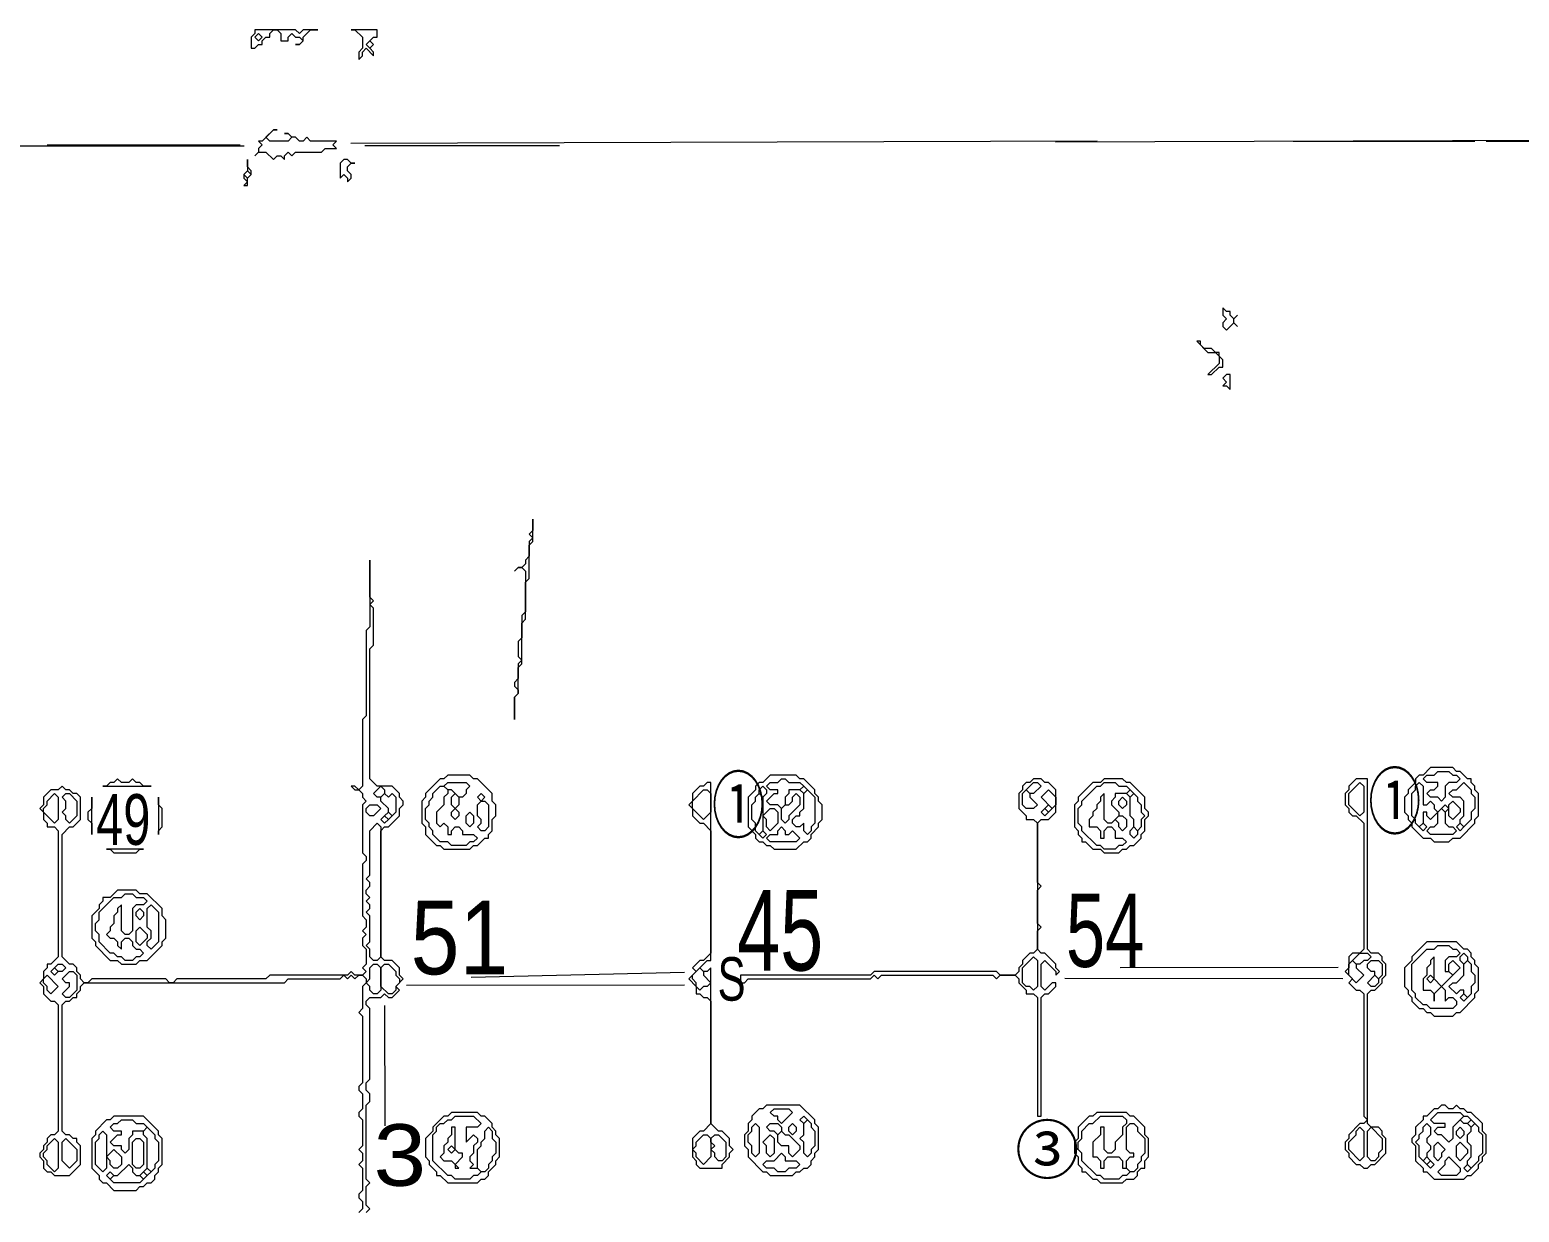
# Model space of a CAD drawing. Extents: x 10 to 1971, y 11 to 1392.
# Drawn here: x 905.3 to 1306.9, y 1073.1 to 1392 of the extents above; entities that cross this region are included whole.
import ezdxf

# ---------------------------------------------------------------- set-up
doc = ezdxf.new("R2010")
doc.units = 0
for name, color, linetype, lineweight in [('OCR_TEXT', 6, 'Continuous', 0), ('TRACE_CURVE', 6, 'Continuous', 0), ('TRACE_STRAIGHT', 5, 'Continuous', 0), ('TRACE_TEXT_SYMBOL', 6, 'Continuous', 0)]:
    doc.layers.add(name, color=color, linetype=linetype, lineweight=lineweight)
doc.styles.add('wqy-unicode', font='wqy-unicode.lff')

msp = doc.modelspace()

# ---------------------------------------------------------------- linework, layer by layer
at = {"layer": 'TRACE_CURVE', "color": 6}
for points in [[(997, 1249), (997, 1231), (996, 1230), (996, 1207), (995, 1206), (995, 1188), (994, 1187), (993, 1188), (992, 1188), (993, 1187), (994, 1187), (995, 1186), (995, 1185), (996, 1184), (995, 1183), (995, 1170), (996, 1169), (996, 1168), (995, 1167), (995, 1153), (996, 1152), (996, 1150), (995, 1149), (996, 1148), (995, 1147), (995, 1145), (996, 1144), (996, 1140), (995, 1139), (996, 1138), (995, 1137), (993, 1137), (992, 1138), (991, 1137), (970, 1137), (969, 1136), (945, 1136), (944, 1135), (943, 1135), (942, 1136), (922, 1136), (921, 1135), (920, 1135), (919, 1136), (919, 1137), (918, 1138), (918, 1139), (917, 1140), (916, 1140), (914, 1142), (914, 1175), (916, 1177), (917, 1177), (919, 1179), (919, 1185), (918, 1186), (917, 1186), (916, 1187), (915, 1187), (914, 1188), (913, 1187), (911, 1187), (909, 1185), (909, 1183)], [(996, 1073), (997, 1074), (996, 1075), (996, 1080), (997, 1081), (996, 1082), (996, 1102), (997, 1103), (997, 1105), (996, 1106), (996, 1108), (997, 1109), (997, 1128), (996, 1129), (996, 1130), (997, 1131), (1000, 1131), (1001, 1132), (1002, 1131), (1003, 1131), (1005, 1133), (1004, 1134), (1006, 1136), (1005, 1137), (1005, 1139), (1003, 1141), (1001, 1141), (1000, 1142), (1000, 1176), (1001, 1177), (1002, 1177), (1005, 1180), (1005, 1182), (1006, 1183), (1006, 1184), (1005, 1185), (1005, 1186), (1003, 1188), (999, 1188), (997, 1190), (997, 1225), (998, 1226), (998, 1236), (997, 1237), (998, 1238), (997, 1239), (997, 1249)], [(1176, 1190), (1175, 1189), (1174, 1189), (1173, 1188), (1173, 1187), (1172, 1186), (1172, 1182), (1174, 1180), (1174, 1179), (1176, 1179), (1177, 1178), (1177, 1144), (1176, 1143), (1175, 1143), (1173, 1141), (1173, 1140), (1172, 1139), (1172, 1138), (1171, 1137), (1167, 1137), (1166, 1138), (1133, 1138), (1132, 1137), (1097, 1137), (1097, 1135), (1098, 1135), (1099, 1136), (1132, 1136), (1133, 1137), (1134, 1136), (1135, 1137), (1165, 1137), (1166, 1136), (1167, 1137), (1171, 1137), (1172, 1136), (1172, 1135), (1174, 1133), (1174, 1132), (1176, 1132), (1177, 1131), (1177, 1099), (1178, 1099), (1178, 1131), (1179, 1132), (1180, 1132), (1182, 1134), (1182, 1135), (1181, 1135), (1179, 1133), (1178, 1134), (1178, 1140), (1179, 1141), (1182, 1138), (1182, 1137), (1183, 1138), (1182, 1139), (1182, 1140), (1179, 1143), (1178, 1143), (1177, 1144), (1177, 1149), (1178, 1150), (1177, 1151)], [(1177, 1151), (1177, 1160), (1178, 1161), (1177, 1162), (1177, 1178), (1178, 1179), (1180, 1179), (1182, 1181), (1182, 1187), (1180, 1189), (1179, 1189), (1178, 1190), (1176, 1190)], [(909, 1183), (908, 1182), (909, 1181), (909, 1179), (910, 1178), (910, 1177), (912, 1177), (913, 1176), (913, 1142), (911, 1140), (910, 1140), (910, 1139), (909, 1138), (909, 1136), (908, 1135), (909, 1134), (909, 1132), (911, 1130), (912, 1130), (913, 1129), (913, 1095), (912, 1094), (911, 1094), (910, 1093), (910, 1092), (909, 1091), (909, 1090), (908, 1089), (908, 1088), (909, 1087), (909, 1085), (910, 1084), (911, 1084), (912, 1083), (916, 1083), (919, 1086), (919, 1091), (918, 1092), (918, 1093), (917, 1093), (916, 1094), (915, 1094), (914, 1095), (914, 1129), (915, 1130), (916, 1130), (917, 1131), (918, 1131), (918, 1132), (919, 1133), (919, 1134), (920, 1135), (974, 1135), (975, 1136), (989, 1136), (990, 1137), (991, 1136), (992, 1137), (993, 1136), (994, 1137), (995, 1137), (996, 1136), (996, 1135), (995, 1134)], [(995, 1134), (995, 1128), (994, 1127), (995, 1126), (995, 1108), (994, 1107), (994, 1106), (995, 1105), (995, 1101), (994, 1100), (994, 1099), (995, 1098), (995, 1091), (994, 1090), (995, 1089), (995, 1087), (994, 1086), (995, 1085), (995, 1079), (994, 1078), (994, 1077), (995, 1076), (995, 1074), (994, 1073)]]:
    msp.add_lwpolyline(points, dxfattribs=at)
for points in [[(1088, 1189), (1087, 1188), (1086, 1188), (1084, 1186), (1084, 1184), (1083, 1183), (1084, 1182), (1084, 1180), (1086, 1178), (1087, 1178), (1089, 1176), (1089, 1143), (1087, 1141), (1086, 1141), (1084, 1139), (1085, 1138), (1083, 1136), (1085, 1134), (1085, 1132), (1086, 1132), (1087, 1131), (1088, 1131), (1089, 1130), (1089, 1097), (1087, 1095), (1086, 1095), (1084, 1093), (1084, 1088), (1085, 1087), (1085, 1086), (1086, 1085), (1092, 1085), (1092, 1086), (1094, 1088), (1094, 1089), (1095, 1090), (1094, 1091), (1094, 1093), (1092, 1095), (1091, 1095), (1089, 1097), (1089, 1139), (1088, 1138), (1087, 1138), (1086, 1139), (1088, 1141), (1089, 1141), (1089, 1189)], [(1176, 1189), (1177, 1189), (1178, 1188), (1176, 1186), (1175, 1186), (1174, 1187)], [(1263, 1190), (1261, 1188), (1261, 1187), (1260, 1186), (1260, 1183), (1261, 1182), (1261, 1181), (1262, 1180), (1263, 1180), (1265, 1178), (1265, 1144), (1264, 1143), (1262, 1143), (1261, 1142), (1261, 1139), (1260, 1138), (1262, 1136), (1261, 1135), (1263, 1133), (1264, 1133), (1265, 1132), (1265, 1099), (1266, 1098), (1265, 1097), (1264, 1097), (1261, 1094), (1261, 1093), (1260, 1092), (1260, 1090), (1261, 1089), (1261, 1088), (1263, 1086), (1264, 1086), (1265, 1085), (1266, 1085), (1267, 1086), (1268, 1086), (1271, 1089), (1271, 1093), (1270, 1094), (1270, 1095), (1269, 1096), (1267, 1096), (1266, 1097), (1266, 1132), (1267, 1133), (1268, 1133), (1270, 1135), (1270, 1136), (1271, 1137), (1271, 1140), (1270, 1141), (1270, 1142), (1269, 1143), (1267, 1143), (1266, 1144), (1266, 1190)], [(1264, 1189), (1265, 1188), (1265, 1181), (1264, 1180), (1261, 1183), (1261, 1186)], [(912, 1186), (913, 1185), (913, 1179), (912, 1178), (909, 1181), (909, 1182), (910, 1183), (910, 1184)], [(914, 1185), (915, 1186), (916, 1186), (918, 1184), (918, 1180), (916, 1178), (915, 1179), (915, 1180), (914, 1181), (915, 1182), (915, 1184)], [(1000, 1188), (1001, 1187), (1001, 1186), (1000, 1185), (999, 1185), (998, 1186)], [(1000, 1185), (1001, 1186), (1002, 1185), (1003, 1186), (1004, 1185), (1004, 1181), (1003, 1180), (1002, 1181), (1002, 1182), (1000, 1184)], [(1087, 1187), (1088, 1187), (1089, 1186), (1089, 1181), (1087, 1179), (1084, 1182), (1084, 1184)], [(1173, 1186), (1174, 1187), (1175, 1186), (1175, 1185), (1177, 1183), (1176, 1182), (1174, 1182), (1173, 1183)], [(1180, 1187), (1182, 1185), (1182, 1183), (1181, 1182), (1178, 1185)], [(996, 1182), (997, 1183), (999, 1183), (1000, 1182), (998, 1180), (997, 1180), (996, 1181)], [(1001, 1180), (1002, 1181), (1003, 1180), (1002, 1179)], [(1178, 1181), (1179, 1182), (1180, 1181), (1179, 1180)], [(1179, 1182), (1180, 1183), (1181, 1182), (1180, 1181)], [(999, 1178), (1000, 1177), (1000, 1142), (999, 1141), (998, 1141), (997, 1142), (997, 1144), (996, 1145), (997, 1146), (997, 1153), (996, 1154), (997, 1155), (997, 1156), (996, 1157), (997, 1158), (996, 1159), (996, 1160), (997, 1161), (997, 1162), (996, 1163), (997, 1164), (997, 1176)], [(1000, 1179), (1001, 1180), (1002, 1179), (1001, 1178)], [(1176, 1142), (1177, 1141), (1177, 1134), (1176, 1133), (1175, 1134), (1174, 1134), (1173, 1135), (1173, 1139)], [(1261, 1140), (1262, 1141), (1263, 1140), (1263, 1139), (1265, 1137), (1263, 1135), (1261, 1137)], [(1264, 1143), (1266, 1143), (1267, 1142), (1266, 1141), (1265, 1141), (1264, 1140), (1263, 1140), (1262, 1141)], [(1266, 1140), (1267, 1141), (1269, 1141), (1270, 1140), (1270, 1137), (1269, 1136), (1268, 1137), (1268, 1138), (1267, 1138), (1266, 1139)], [(909, 1136), (910, 1137), (913, 1134), (911, 1132), (910, 1133), (910, 1134), (909, 1135)], [(911, 1138), (912, 1139), (913, 1138), (912, 1137)], [(912, 1139), (913, 1140), (914, 1140), (915, 1139), (914, 1138), (913, 1138)], [(916, 1138), (917, 1138), (918, 1137), (918, 1133), (916, 1131), (915, 1131), (914, 1132), (916, 1134), (916, 1135), (915, 1135), (914, 1136)], [(997, 1139), (998, 1140), (999, 1140), (1000, 1139), (1000, 1133), (999, 1132), (998, 1132), (997, 1133), (997, 1134), (996, 1135), (997, 1136)], [(1000, 1139), (1001, 1140), (1002, 1140), (1004, 1138), (1004, 1137), (1005, 1136), (1005, 1135), (1004, 1134), (1004, 1133), (1003, 1132), (1002, 1132), (1000, 1134)], [(1086, 1139), (1087, 1138), (1087, 1137), (1089, 1135), (1088, 1134), (1087, 1134), (1086, 1133), (1085, 1134), (1085, 1135), (1084, 1136), (1084, 1137)], [(1268, 1137), (1269, 1136), (1269, 1135), (1268, 1134), (1267, 1134), (1266, 1135)], [(912, 1093), (913, 1092), (913, 1085), (912, 1084), (910, 1086), (910, 1087), (909, 1088), (909, 1089), (910, 1090), (910, 1091)], [(914, 1092), (915, 1093), (918, 1090), (918, 1087), (916, 1085), (914, 1087)], [(1087, 1094), (1088, 1094), (1089, 1093), (1089, 1088), (1087, 1086), (1085, 1088), (1085, 1089), (1084, 1090), (1085, 1091), (1085, 1092)], [(1089, 1093), (1090, 1094), (1091, 1094), (1093, 1092), (1093, 1088), (1092, 1087), (1091, 1087), (1090, 1088), (1090, 1089), (1089, 1090), (1090, 1091), (1089, 1092)], [(1263, 1095), (1264, 1096), (1265, 1095), (1265, 1088), (1264, 1087), (1261, 1090), (1261, 1092), (1263, 1094)], [(1266, 1095), (1267, 1096), (1270, 1093), (1270, 1090), (1269, 1089), (1269, 1088), (1268, 1087), (1267, 1087), (1266, 1088)]]:
    msp.add_lwpolyline(points, close=True, dxfattribs=at)
at = {"layer": 'TRACE_STRAIGHT', "color": 5}
for p, q in [((991.87, 1361.43), (1193.13, 1362.09)), ((1181.88, 1361.75), (1870.64, 1364.29)), ((1246, 1362), (1295, 1362)), ((1298, 1362), (1361, 1362)), ((630.62, 1360.73), (963.12, 1360.66)), ((910, 1361), (962, 1361)), ((995.62, 1360.77), (1048.12, 1360.75)), ((1024.37, 1136.5), (1081.87, 1137.8)), ((1199.37, 1139.09), (1258.13, 1139.18)), ((1006.87, 1134.38), (1081.88, 1134.42)), ((1184.37, 1136.18), (1259.37, 1136.1)), ((1000.95, 1128.88), (1001.03, 1096.38))]:
    msp.add_line(p, q, dxfattribs=at)
at = {"layer": 'TRACE_TEXT_SYMBOL', "color": 6}
for points in [[(966, 1392), (966, 1391), (965, 1390), (965, 1387), (966, 1387), (967, 1388), (968, 1388), (968, 1389), (969, 1390), (970, 1390), (970, 1391), (971, 1392), (972, 1392), (973, 1391), (973, 1389), (975, 1389), (975, 1390), (976, 1391), (977, 1390), (978, 1390), (979, 1389), (978, 1388), (977, 1388), (978, 1388), (979, 1389), (979, 1390), (981, 1392), (983, 1392), (979, 1392), (978, 1391), (977, 1392)], [(966, 1390), (967, 1391), (968, 1390), (967, 1389)], [(992, 1392), (993, 1392), (995, 1390), (995, 1387), (994, 1386), (994, 1384), (995, 1385), (995, 1386), (996, 1387), (998, 1385), (998, 1386), (997, 1387), (998, 1388), (997, 1389), (998, 1390), (999, 1390), (999, 1392)], [(996, 1388), (997, 1389), (998, 1388), (997, 1387)], [(971, 1365), (968, 1362), (967, 1362), (968, 1361), (967, 1360), (967, 1359), (966, 1358), (967, 1359), (969, 1359), (971, 1357), (972, 1358), (973, 1358), (974, 1357), (974, 1358), (975, 1359), (976, 1358), (977, 1359), (984, 1359), (985, 1360), (988, 1360), (987, 1361), (988, 1362), (981, 1362), (980, 1363), (979, 1362), (978, 1362), (977, 1363), (976, 1363), (975, 1364), (974, 1364), (975, 1364), (976, 1363), (975, 1362), (970, 1362), (969, 1363), (971, 1365), (972, 1365)], [(964, 1357), (964, 1354), (963, 1353), (963, 1352), (964, 1351), (963, 1350), (964, 1350), (964, 1352), (965, 1353), (965, 1354), (964, 1355)], [(963, 1353), (964, 1354), (965, 1353), (964, 1352)], [(990, 1357), (989, 1356), (989, 1352), (990, 1353), (991, 1352), (991, 1351), (992, 1352), (992, 1353), (991, 1354), (991, 1355), (992, 1356), (993, 1356), (992, 1356), (991, 1357)], [(1227, 1317), (1227, 1315), (1228, 1314), (1227, 1313), (1227, 1312), (1228, 1311), (1230, 1313), (1231, 1312), (1230, 1313), (1230, 1314), (1231, 1315), (1230, 1314), (1229, 1315), (1229, 1316), (1228, 1316)], [(1220, 1308), (1223, 1305), (1225, 1305), (1226, 1304), (1226, 1302), (1223, 1299), (1224, 1299), (1226, 1301), (1227, 1301), (1227, 1303), (1226, 1304), (1226, 1305), (1225, 1305), (1224, 1306), (1222, 1306), (1221, 1307), (1221, 1308)], [(1228, 1299), (1227, 1298), (1228, 1297), (1227, 1296), (1228, 1296), (1229, 1295), (1229, 1299)], [(1041, 1260), (1041, 1257), (1040, 1256), (1041, 1255), (1040, 1254), (1040, 1250), (1039, 1249), (1039, 1248), (1038, 1247), (1037, 1247), (1036, 1246), (1037, 1247), (1038, 1247), (1039, 1246), (1039, 1235), (1038, 1234), (1038, 1228), (1037, 1227), (1037, 1223), (1038, 1222), (1037, 1221), (1037, 1217), (1036, 1216), (1036, 1215), (1037, 1214), (1037, 1213), (1036, 1212), (1036, 1206), (1036, 1212), (1037, 1213), (1037, 1220), (1038, 1221), (1038, 1232), (1039, 1233), (1039, 1243), (1040, 1244), (1040, 1253), (1041, 1254)], [(1283, 1193), (1281, 1191), (1280, 1191), (1279, 1190), (1279, 1189), (1277, 1187), (1277, 1186), (1276, 1185), (1276, 1181), (1277, 1180), (1277, 1179), (1278, 1178), (1278, 1177), (1281, 1174), (1283, 1174), (1284, 1173), (1288, 1173), (1289, 1174), (1291, 1174), (1295, 1178), (1295, 1179), (1296, 1180), (1296, 1186), (1295, 1187), (1295, 1188), (1294, 1189), (1294, 1190), (1293, 1190), (1291, 1192), (1290, 1192), (1289, 1193)], [(929, 1190), (928, 1189), (927, 1189), (926, 1188), (925, 1188), (938, 1188), (936, 1188), (935, 1189), (934, 1189), (933, 1190), (932, 1189), (930, 1189)], [(1018, 1191), (1017, 1190), (1016, 1190), (1012, 1186), (1012, 1185), (1011, 1184), (1011, 1178), (1012, 1177), (1012, 1175), (1015, 1172), (1016, 1172), (1017, 1171), (1024, 1171), (1025, 1172), (1026, 1172), (1028, 1174), (1029, 1174), (1029, 1175), (1030, 1176), (1030, 1179), (1031, 1180), (1031, 1183), (1030, 1184), (1030, 1186), (1026, 1190), (1025, 1190), (1024, 1191)], [(1017, 1188), (1018, 1189), (1023, 1189), (1024, 1188), (1023, 1187), (1023, 1186), (1022, 1185), (1021, 1185), (1019, 1187), (1018, 1187)], [(1105, 1191), (1103, 1189), (1102, 1189), (1101, 1188), (1101, 1187), (1099, 1185), (1099, 1177), (1101, 1175), (1101, 1174), (1102, 1173), (1103, 1173), (1104, 1172), (1105, 1172), (1106, 1171), (1112, 1171), (1114, 1173), (1115, 1173), (1116, 1174), (1116, 1175), (1118, 1177), (1118, 1178), (1119, 1179), (1119, 1183), (1118, 1184), (1118, 1185), (1117, 1186), (1117, 1187), (1114, 1190), (1113, 1190), (1112, 1191)], [(1107, 1189), (1108, 1190), (1109, 1190), (1110, 1189), (1113, 1189), (1114, 1188), (1113, 1187), (1110, 1187), (1110, 1186), (1109, 1185), (1109, 1183), (1108, 1182), (1107, 1183), (1105, 1183), (1104, 1184), (1106, 1186), (1107, 1186), (1107, 1187), (1105, 1187), (1104, 1188), (1105, 1189)], [(1195, 1190), (1194, 1189), (1192, 1189), (1188, 1185), (1188, 1184), (1187, 1183), (1187, 1177), (1188, 1176), (1188, 1175), (1189, 1174), (1189, 1173), (1190, 1173), (1192, 1171), (1194, 1171), (1195, 1170), (1199, 1170), (1200, 1171), (1201, 1171), (1202, 1172), (1203, 1172), (1205, 1174), (1205, 1175), (1206, 1176), (1206, 1179), (1207, 1180), (1207, 1181), (1206, 1182), (1206, 1185), (1202, 1189), (1201, 1189), (1200, 1190)], [(1194, 1188), (1195, 1189), (1198, 1189), (1199, 1188), (1201, 1188), (1202, 1187), (1201, 1186), (1198, 1186), (1198, 1185), (1197, 1184), (1197, 1183), (1199, 1181), (1199, 1180), (1197, 1178), (1196, 1178), (1195, 1179), (1195, 1186), (1194, 1185), (1194, 1184), (1193, 1183), (1193, 1182), (1192, 1181), (1192, 1180), (1191, 1179), (1191, 1177), (1193, 1177), (1194, 1176), (1194, 1174), (1195, 1174), (1195, 1176), (1196, 1177), (1197, 1177), (1198, 1176), (1198, 1174), (1200, 1174), (1201, 1173), (1200, 1172), (1199, 1172), (1198, 1171), (1195, 1171), (1194, 1172), (1193, 1172), (1189, 1176), (1189, 1177), (1188, 1178), (1188, 1182), (1189, 1183), (1189, 1184), (1193, 1188)], [(1279, 1188), (1280, 1189), (1281, 1188), (1281, 1183), (1282, 1183), (1283, 1184), (1284, 1183), (1284, 1182), (1285, 1181), (1283, 1179), (1282, 1180), (1282, 1181), (1281, 1181), (1281, 1178), (1280, 1177), (1279, 1178), (1279, 1179), (1278, 1180), (1278, 1186), (1279, 1187)], [(1284, 1191), (1285, 1192), (1288, 1192), (1289, 1191), (1290, 1191), (1291, 1190), (1290, 1189), (1288, 1189), (1287, 1188), (1287, 1185), (1286, 1184), (1285, 1185), (1283, 1185), (1282, 1186), (1283, 1187), (1284, 1187), (1285, 1188), (1285, 1189), (1282, 1189), (1281, 1190), (1282, 1191)], [(1292, 1189), (1294, 1187), (1294, 1186), (1295, 1185), (1295, 1182), (1294, 1181), (1294, 1179), (1292, 1177), (1291, 1178), (1291, 1179), (1292, 1180), (1292, 1184), (1291, 1185), (1289, 1185), (1288, 1186), (1289, 1187), (1290, 1187)], [(922, 1185), (922, 1182), (921, 1181), (921, 1179), (922, 1178), (922, 1175)], [(940, 1185), (940, 1175), (940, 1176), (941, 1177), (941, 1182), (940, 1183)], [(1016, 1188), (1017, 1188), (1018, 1187), (1018, 1186), (1017, 1185), (1017, 1183), (1015, 1181), (1015, 1178), (1016, 1177), (1017, 1178), (1018, 1177), (1018, 1175), (1019, 1175), (1019, 1176), (1020, 1177), (1021, 1177), (1022, 1176), (1022, 1175), (1025, 1175), (1026, 1174), (1025, 1173), (1024, 1173), (1023, 1172), (1019, 1172), (1018, 1173), (1016, 1173), (1014, 1175), (1014, 1176), (1013, 1177), (1013, 1178), (1012, 1179), (1012, 1182), (1013, 1183), (1013, 1184), (1014, 1185), (1014, 1186)], [(1019, 1185), (1020, 1186), (1021, 1185), (1021, 1183), (1020, 1182), (1019, 1183)], [(1026, 1185), (1027, 1186), (1028, 1185), (1027, 1184)], [(1101, 1185), (1102, 1186), (1103, 1185), (1103, 1176), (1102, 1175), (1101, 1176), (1101, 1178), (1100, 1179), (1100, 1183), (1101, 1184)], [(1102, 1187), (1103, 1188), (1104, 1187), (1104, 1186), (1103, 1185), (1102, 1186)], [(1111, 1185), (1112, 1186), (1113, 1185), (1113, 1183), (1110, 1180), (1110, 1179), (1109, 1178), (1108, 1179), (1108, 1182), (1109, 1183), (1110, 1183), (1111, 1184)], [(1114, 1186), (1115, 1187), (1117, 1185), (1117, 1178), (1116, 1177), (1116, 1176), (1115, 1175), (1114, 1176), (1114, 1178), (1113, 1177), (1112, 1177), (1111, 1178), (1111, 1179), (1112, 1180), (1113, 1180), (1113, 1181), (1114, 1182)], [(1113, 1187), (1114, 1188), (1115, 1187), (1114, 1186)], [(1199, 1184), (1200, 1185), (1201, 1184), (1201, 1183), (1200, 1182), (1199, 1183)], [(1201, 1186), (1202, 1187), (1203, 1186), (1202, 1185)], [(1202, 1185), (1203, 1186), (1204, 1185), (1204, 1184), (1205, 1183), (1205, 1181), (1206, 1180), (1205, 1179), (1205, 1177), (1204, 1176), (1203, 1177), (1203, 1179), (1202, 1180)], [(1019, 1181), (1020, 1182), (1021, 1181), (1021, 1180), (1020, 1179), (1019, 1180)], [(1023, 1180), (1024, 1181), (1025, 1180), (1025, 1178), (1024, 1177), (1023, 1178)], [(1026, 1183), (1027, 1184), (1028, 1184), (1029, 1183), (1029, 1177), (1028, 1176), (1027, 1176), (1026, 1177), (1027, 1178), (1027, 1179), (1026, 1180)], [(1105, 1182), (1106, 1182), (1107, 1181), (1107, 1178), (1105, 1176), (1104, 1177), (1104, 1179), (1103, 1180)], [(1285, 1181), (1286, 1182), (1287, 1181), (1287, 1178), (1288, 1177), (1289, 1177), (1290, 1176), (1289, 1175), (1283, 1175), (1282, 1176), (1283, 1177), (1284, 1177), (1285, 1178)], [(1286, 1182), (1287, 1183), (1288, 1182), (1287, 1181)], [(1288, 1183), (1289, 1184), (1291, 1182), (1291, 1181), (1289, 1179), (1288, 1180)], [(1107, 1176), (1108, 1177), (1109, 1176), (1109, 1175), (1110, 1175), (1111, 1176), (1113, 1174), (1112, 1173), (1105, 1173), (1104, 1174), (1105, 1175), (1107, 1175)], [(1198, 1179), (1199, 1180), (1200, 1180), (1201, 1179), (1201, 1177), (1200, 1176), (1199, 1177), (1199, 1178)], [(1202, 1176), (1203, 1177), (1204, 1176), (1204, 1175), (1203, 1174), (1202, 1175)], [(1280, 1177), (1281, 1178), (1282, 1177), (1281, 1176)], [(1290, 1177), (1291, 1178), (1292, 1177), (1291, 1176)], [(1102, 1175), (1103, 1176), (1104, 1175), (1103, 1174)], [(926, 1171), (927, 1171), (928, 1170), (934, 1170), (935, 1171), (936, 1171)], [(929, 1160), (927, 1158), (925, 1158), (925, 1157), (924, 1156), (924, 1155), (922, 1153), (922, 1147), (923, 1146), (923, 1145), (927, 1141), (929, 1141), (930, 1140), (934, 1140), (935, 1141), (937, 1141), (941, 1145), (941, 1146), (942, 1147), (942, 1152), (941, 1153), (941, 1155), (937, 1159), (935, 1159), (934, 1160)], [(930, 1158), (931, 1159), (933, 1159), (934, 1158), (936, 1158), (937, 1157), (936, 1156), (934, 1156), (933, 1155), (933, 1149), (932, 1148), (931, 1148), (930, 1149), (930, 1156), (929, 1155), (929, 1154), (928, 1153), (928, 1151), (927, 1150), (927, 1149), (926, 1148), (927, 1147), (928, 1147), (929, 1146), (929, 1145), (930, 1144), (930, 1146), (931, 1147), (932, 1147), (933, 1146), (933, 1145), (934, 1144), (935, 1144), (936, 1143), (935, 1142), (934, 1142), (933, 1141), (931, 1141), (930, 1142), (929, 1142), (928, 1143), (927, 1143), (924, 1146), (924, 1148), (923, 1149), (923, 1151), (924, 1152), (924, 1154), (928, 1158)], [(934, 1154), (935, 1155), (936, 1154), (936, 1153), (935, 1152), (934, 1153)], [(937, 1155), (938, 1156), (940, 1154), (940, 1146), (938, 1144), (937, 1145), (937, 1146), (938, 1147), (938, 1149), (937, 1150)], [(934, 1149), (935, 1150), (937, 1148), (937, 1147), (935, 1145), (934, 1146)], [(1282, 1146), (1278, 1142), (1278, 1141), (1276, 1139), (1276, 1134), (1277, 1133), (1277, 1132), (1278, 1131), (1278, 1130), (1280, 1128), (1281, 1128), (1282, 1127), (1283, 1127), (1284, 1126), (1289, 1126), (1290, 1127), (1291, 1127), (1295, 1131), (1295, 1132), (1296, 1133), (1296, 1139), (1295, 1140), (1295, 1141), (1294, 1142), (1294, 1143), (1293, 1144), (1292, 1144), (1290, 1146)], [(1284, 1144), (1285, 1145), (1288, 1145), (1289, 1144), (1290, 1144), (1291, 1143), (1290, 1142), (1288, 1142), (1287, 1141), (1287, 1138), (1288, 1138), (1289, 1137), (1286, 1134), (1284, 1136), (1284, 1142), (1283, 1141), (1283, 1140), (1282, 1139), (1282, 1137), (1281, 1136), (1281, 1133), (1283, 1133), (1284, 1132), (1284, 1130), (1284, 1132), (1286, 1134), (1287, 1133), (1287, 1130), (1288, 1131), (1289, 1131), (1290, 1130), (1290, 1129), (1289, 1128), (1283, 1128), (1282, 1129), (1281, 1129), (1279, 1131), (1279, 1132), (1278, 1133), (1278, 1140), (1282, 1144)], [(1292, 1140), (1293, 1141), (1294, 1140), (1294, 1138), (1295, 1137), (1295, 1135), (1294, 1134), (1294, 1132), (1293, 1131), (1292, 1132), (1292, 1133), (1291, 1133), (1290, 1132), (1288, 1134), (1289, 1135), (1290, 1135), (1292, 1137)], [(1288, 1140), (1289, 1141), (1291, 1139), (1289, 1137), (1288, 1138)], [(1291, 1142), (1292, 1143), (1293, 1142), (1293, 1141), (1292, 1140), (1291, 1141)], [(1282, 1136), (1283, 1137), (1284, 1136), (1283, 1135)], [(1291, 1131), (1292, 1132), (1293, 1131), (1292, 1130)], [(1104, 1102), (1103, 1101), (1102, 1101), (1100, 1099), (1100, 1098), (1099, 1097), (1099, 1095), (1098, 1094), (1098, 1091), (1099, 1090), (1099, 1088), (1103, 1084), (1104, 1084), (1105, 1083), (1111, 1083), (1112, 1084), (1113, 1084), (1114, 1085), (1115, 1085), (1116, 1086), (1116, 1087), (1117, 1088), (1117, 1089), (1118, 1090), (1118, 1096), (1117, 1097), (1117, 1098), (1113, 1102)], [(1105, 1100), (1106, 1101), (1110, 1101), (1111, 1100), (1108, 1097), (1107, 1098), (1107, 1099), (1106, 1099)], [(1286, 1102), (1285, 1101), (1284, 1101), (1282, 1099), (1281, 1099), (1281, 1098), (1279, 1096), (1279, 1094), (1278, 1093), (1278, 1092), (1279, 1091), (1279, 1087), (1281, 1085), (1281, 1084), (1282, 1084), (1284, 1082), (1292, 1082), (1293, 1083), (1294, 1083), (1296, 1085), (1296, 1086), (1297, 1087), (1297, 1088), (1298, 1089), (1298, 1094), (1297, 1095), (1297, 1097), (1294, 1100), (1293, 1100), (1292, 1101), (1291, 1101), (1290, 1102), (1289, 1101), (1288, 1101), (1287, 1102)], [(928, 1099), (927, 1098), (926, 1098), (923, 1095), (923, 1094), (922, 1093), (922, 1085), (924, 1083), (924, 1082), (925, 1081), (926, 1081), (928, 1079), (934, 1079), (935, 1080), (936, 1080), (937, 1081), (938, 1081), (939, 1082), (939, 1083), (940, 1084), (940, 1085), (941, 1086), (941, 1093), (940, 1094), (940, 1095), (936, 1099)], [(929, 1097), (930, 1098), (933, 1098), (934, 1097), (936, 1097), (937, 1096), (936, 1095), (933, 1095), (933, 1094), (932, 1093), (932, 1090), (931, 1089), (930, 1090), (930, 1091), (928, 1091), (927, 1092), (929, 1094), (930, 1094), (930, 1095), (928, 1095), (927, 1096), (928, 1097)], [(1019, 1100), (1018, 1099), (1017, 1099), (1014, 1096), (1014, 1095), (1012, 1093), (1012, 1088), (1013, 1087), (1013, 1086), (1015, 1084), (1015, 1083), (1016, 1083), (1018, 1081), (1026, 1081), (1027, 1082), (1028, 1082), (1029, 1083), (1029, 1084), (1031, 1086), (1031, 1087), (1032, 1088), (1032, 1093), (1031, 1094), (1031, 1095), (1030, 1096), (1030, 1097), (1028, 1099), (1027, 1099), (1026, 1100)], [(1019, 1098), (1020, 1099), (1025, 1099), (1027, 1097), (1026, 1096), (1023, 1096), (1023, 1092), (1025, 1094), (1026, 1093), (1026, 1092), (1025, 1091), (1025, 1089), (1024, 1088), (1024, 1087), (1025, 1086), (1024, 1085), (1026, 1085), (1027, 1084), (1026, 1083), (1025, 1083), (1024, 1082), (1020, 1082), (1019, 1083), (1018, 1083), (1014, 1087), (1014, 1094), (1015, 1095), (1015, 1096), (1016, 1097), (1017, 1097), (1018, 1098)], [(1100, 1096), (1101, 1097), (1102, 1096), (1102, 1089), (1101, 1088), (1100, 1089), (1100, 1091), (1099, 1092), (1099, 1094), (1100, 1095)], [(1104, 1096), (1105, 1097), (1107, 1097), (1108, 1096), (1108, 1095), (1107, 1094), (1106, 1095), (1105, 1095)], [(1110, 1096), (1111, 1097), (1112, 1096), (1112, 1095), (1111, 1094), (1110, 1095)], [(1113, 1098), (1114, 1099), (1115, 1098), (1114, 1097)], [(1114, 1097), (1115, 1098), (1116, 1097), (1116, 1096), (1117, 1095), (1117, 1091), (1116, 1090), (1116, 1089), (1115, 1088), (1114, 1089), (1114, 1092), (1113, 1093), (1114, 1094)], [(1193, 1100), (1192, 1099), (1191, 1099), (1188, 1096), (1188, 1093), (1187, 1092), (1187, 1089), (1188, 1088), (1188, 1086), (1189, 1085), (1189, 1084), (1190, 1084), (1192, 1082), (1193, 1082), (1194, 1081), (1200, 1081), (1201, 1082), (1203, 1082), (1204, 1083), (1204, 1084), (1205, 1085), (1206, 1085), (1206, 1087), (1207, 1088), (1207, 1093), (1206, 1094), (1206, 1096), (1203, 1099), (1202, 1099), (1201, 1100)], [(1194, 1099), (1200, 1099), (1201, 1098), (1201, 1097), (1200, 1096), (1200, 1094), (1198, 1092), (1198, 1090), (1197, 1089), (1196, 1089), (1195, 1090), (1195, 1096), (1194, 1096), (1194, 1094), (1192, 1092), (1192, 1088), (1193, 1088), (1194, 1087), (1194, 1085), (1195, 1085), (1195, 1087), (1196, 1088), (1199, 1088), (1200, 1087), (1200, 1085), (1201, 1085), (1202, 1084), (1201, 1083), (1200, 1083), (1199, 1082), (1195, 1082), (1194, 1083), (1193, 1083), (1189, 1087), (1189, 1089), (1188, 1090), (1188, 1092), (1189, 1093), (1189, 1095), (1191, 1097), (1192, 1097)], [(1201, 1096), (1202, 1097), (1203, 1097), (1204, 1096), (1204, 1095), (1206, 1093), (1206, 1089), (1205, 1088), (1205, 1087), (1204, 1086), (1204, 1085), (1203, 1084), (1202, 1084), (1201, 1085), (1201, 1087), (1202, 1088), (1203, 1088), (1203, 1089), (1202, 1089), (1201, 1090)], [(1281, 1096), (1282, 1097), (1283, 1096), (1283, 1094), (1282, 1093), (1282, 1092), (1283, 1091), (1283, 1090), (1282, 1089), (1282, 1088), (1281, 1087), (1280, 1088), (1280, 1091), (1279, 1092), (1280, 1093), (1280, 1094), (1281, 1095)], [(1285, 1100), (1291, 1100), (1292, 1099), (1289, 1096), (1289, 1093), (1288, 1092), (1286, 1094), (1285, 1094), (1284, 1095), (1285, 1096), (1287, 1096), (1287, 1097), (1284, 1097), (1283, 1098)], [(1291, 1098), (1292, 1099), (1293, 1099), (1294, 1098), (1293, 1097), (1292, 1097)], [(1293, 1097), (1294, 1098), (1295, 1097), (1294, 1096)], [(1294, 1096), (1295, 1097), (1296, 1096), (1296, 1095), (1297, 1094), (1297, 1089), (1296, 1088), (1296, 1087), (1294, 1085), (1293, 1086), (1293, 1087), (1294, 1088), (1294, 1091), (1293, 1092), (1293, 1094), (1294, 1095)], [(924, 1094), (925, 1095), (926, 1094), (926, 1085), (925, 1084), (923, 1086), (923, 1092), (924, 1093)], [(933, 1092), (934, 1093), (935, 1093), (936, 1092), (936, 1086), (935, 1085), (934, 1085), (933, 1086)], [(936, 1095), (937, 1096), (939, 1094), (939, 1093), (940, 1092), (940, 1087), (939, 1086), (939, 1085), (938, 1084), (937, 1085), (937, 1093), (936, 1094)], [(1019, 1096), (1019, 1094), (1018, 1093), (1018, 1092), (1017, 1091), (1017, 1089), (1016, 1088), (1017, 1087), (1019, 1087), (1020, 1086), (1020, 1085), (1021, 1085), (1020, 1086), (1022, 1088), (1022, 1089), (1021, 1089), (1020, 1090), (1020, 1096)], [(1028, 1095), (1029, 1096), (1030, 1095), (1030, 1093), (1031, 1092), (1031, 1089), (1030, 1088), (1030, 1087), (1029, 1086), (1029, 1085), (1028, 1084), (1027, 1084), (1026, 1085), (1026, 1090), (1027, 1091), (1027, 1092), (1028, 1093)], [(1105, 1094), (1106, 1093), (1106, 1089), (1105, 1088), (1104, 1089), (1104, 1091), (1103, 1092)], [(1107, 1094), (1108, 1095), (1109, 1094), (1110, 1094), (1113, 1091), (1113, 1090), (1111, 1088), (1110, 1089), (1110, 1091), (1108, 1091), (1107, 1092)], [(1290, 1095), (1291, 1096), (1292, 1095), (1292, 1094), (1291, 1093), (1290, 1094)], [(928, 1090), (930, 1088), (930, 1086), (929, 1085), (928, 1085), (927, 1086), (927, 1087), (926, 1088)], [(1018, 1090), (1019, 1091), (1020, 1090), (1019, 1089)], [(1108, 1089), (1109, 1088), (1109, 1087), (1112, 1087), (1113, 1086), (1112, 1085), (1110, 1085), (1109, 1084), (1107, 1084), (1106, 1085), (1104, 1085), (1103, 1086), (1104, 1087), (1106, 1087)], [(1284, 1091), (1285, 1092), (1287, 1090), (1286, 1089), (1286, 1088), (1285, 1087), (1284, 1088)], [(1290, 1091), (1291, 1092), (1293, 1090), (1293, 1089), (1291, 1087), (1290, 1088)], [(932, 1086), (933, 1085), (933, 1084), (934, 1083), (935, 1083), (936, 1082), (935, 1081), (928, 1081), (927, 1082), (928, 1083), (929, 1083)], [(936, 1084), (937, 1085), (938, 1084), (937, 1083)], [(1281, 1087), (1282, 1088), (1283, 1087), (1282, 1086)], [(1282, 1086), (1283, 1087), (1284, 1086), (1283, 1085)], [(1287, 1087), (1288, 1088), (1291, 1085), (1291, 1084), (1290, 1083), (1286, 1083), (1285, 1084), (1287, 1086)], [(1292, 1085), (1293, 1086), (1294, 1085), (1293, 1084)], [(926, 1083), (927, 1084), (928, 1083), (927, 1082)], [(935, 1083), (936, 1084), (937, 1083), (936, 1082)]]:
    msp.add_lwpolyline(points, close=True, dxfattribs=at)

# ---------------------------------------------------------------- texts
at = {"layer": 'OCR_TEXT', "color": 6, "style": 'wqy-unicode'}
for s, height, width, p in [('①', 14.6, 0.72, (1266.21, 1176.63)), ('①', 14.6, 0.72, (1089.21, 1175.63)), ('49', 13.681, 0.72, (923.19, 1172.18)), ('51', 19.824, 0.894007, (1008, 1137.26)), ('45', 21.687, 0.72, (1096.04, 1138.29)), ('54', 19.715, 0.72, (1184.72, 1139.26)), ('S', 11.73, 0.72, (1090.78, 1130.16)), ('3', 16.61, 1.148618, (998, 1080.22)), ('③', 12.78, 0.994955, (1171, 1083.55))]:
    msp.add_text(s, height=height, dxfattribs=dict(at, width=width)).set_placement(p)

doc.saveas('drawing.dxf')
